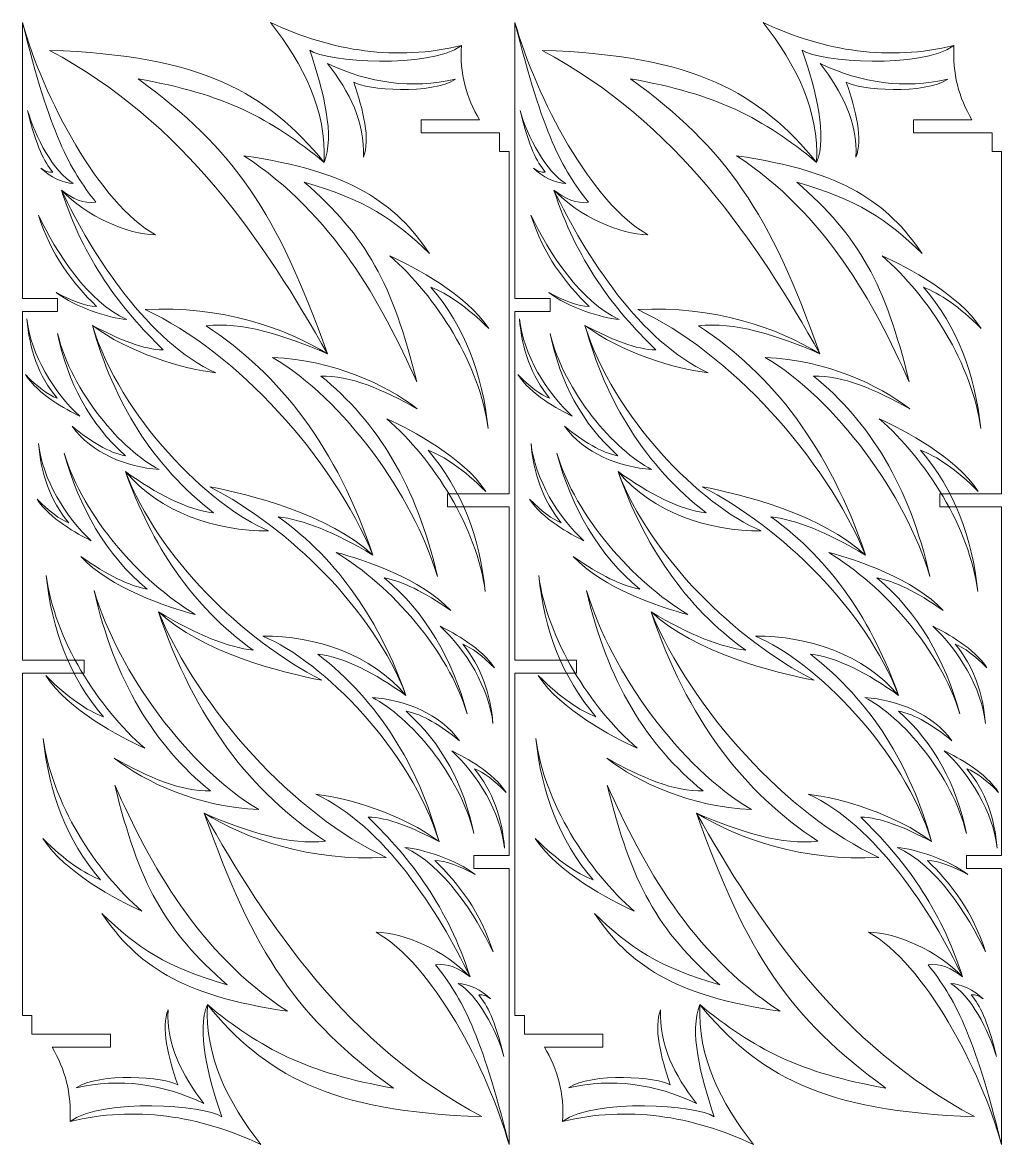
# Model space of a CAD drawing. Header units: centimetres. Extents: x -160.9 to -120.2, y 13.6 to 40.7.
# Drawn here: x -160.94 to -138.68, y 14.42 to 39.95 of the extents above; entities that cross this region are included whole.
import ezdxf

# ---------------------------------------------------------------- set-up
doc = ezdxf.new("R2010")
doc.units = ezdxf.units.CM
doc.header["$MEASUREMENT"] = 0
doc.layers.add('Layer 1', color=7, linetype='Continuous')

msp = doc.modelspace()

# ---------------------------------------------------------------- linework, layer by layer
at = {"layer": 'Layer 1', "color": 230, "lineweight": 9}
for points in [[(-160.93651, 39.94603), (-160.46529, 38.24769), (-159.18215, 35.81487), (-157.91282, 35.11817), (-157.91282, 35.11817), (-158.54536, 35.1236), (-159.48321, 35.53193), (-160.05066, 36.1328), (-160.05066, 36.1328), (-159.80263, 35.9289), (-159.54367, 35.82327), (-159.26874, 35.86128), (-159.26874, 35.86128), (-159.8617, 36.60071), (-160.30667, 37.41377), (-160.93651, 39.94603)], [(-150.95532, 39.41917), (-152.4346, 39.07073), (-153.87915, 39.27812), (-155.29492, 39.94603), (-155.29492, 39.94603), (-154.54346, 38.98541), (-154.02468, 37.95746), (-154.07814, 36.76388), (-154.07814, 36.76388), (-153.83605, 37.36441), (-154.07767, 38.3534), (-154.40609, 39.31428), (-154.40609, 39.31428), (-154.01027, 39.045), (-151.71333, 38.88069), (-150.95532, 39.41917)], [(-149.73789, 39.94603), (-149.26667, 38.24769), (-147.98353, 35.81487), (-146.7142, 35.11817), (-146.7142, 35.11817), (-147.34674, 35.1236), (-148.28459, 35.53193), (-148.85204, 36.1328), (-148.85204, 36.1328), (-148.60401, 35.9289), (-148.34505, 35.82327), (-148.07012, 35.86128), (-148.07012, 35.86128), (-148.66308, 36.60071), (-149.10805, 37.41377), (-149.73789, 39.94603)], [(-139.7567, 39.41917), (-141.23598, 39.07073), (-142.68053, 39.27812), (-144.0963, 39.94603), (-144.0963, 39.94603), (-143.34484, 38.98541), (-142.82606, 37.95746), (-142.87952, 36.76388), (-142.87952, 36.76388), (-142.63743, 37.36441), (-142.87905, 38.3534), (-143.20747, 39.31428), (-143.20747, 39.31428), (-142.81165, 39.045), (-140.51471, 38.88069), (-139.7567, 39.41917)], [(-154.07814, 36.76388), (-155.3644, 38.33486), (-156.85374, 39.20471), (-160.31913, 39.31008), (-160.31913, 39.31008), (-157.25787, 37.68893), (-155.42954, 34.93619), (-154.00307, 32.40982), (-154.00307, 32.40982), (-155.14362, 35.61593), (-156.11307, 37.06925), (-158.30867, 38.66208), (-158.30867, 38.66208), (-156.35713, 38.32239), (-155.29572, 37.77076), (-154.07814, 36.76388)], [(-142.87952, 36.76388), (-144.16578, 38.33486), (-145.65512, 39.20471), (-149.12051, 39.31008), (-149.12051, 39.31008), (-146.05925, 37.68893), (-144.23092, 34.93619), (-142.80445, 32.40982), (-142.80445, 32.40982), (-143.945, 35.61593), (-144.91445, 37.06925), (-147.11005, 38.66208), (-147.11005, 38.66208), (-145.15851, 38.32239), (-144.0971, 37.77076), (-142.87952, 36.76388)], [(-159.345, 33.05494), (-158.56348, 32.45005), (-157.24232, 32.0497), (-156.54126, 31.97898), (-156.54126, 31.97898), (-158.06612, 32.66402), (-159.34253, 34.64311), (-160.05066, 36.1328), (-160.05066, 36.1328), (-159.54764, 34.55318), (-158.70413, 33.4417), (-157.73744, 32.49954), (-157.73744, 32.49954), (-158.17384, 32.50233), (-158.7318, 32.72798), (-159.345, 33.05494)], [(-148.14638, 33.05494), (-147.36486, 32.45005), (-146.0437, 32.0497), (-145.34264, 31.97898), (-145.34264, 31.97898), (-146.8675, 32.66402), (-148.14391, 34.64311), (-148.85204, 36.1328), (-148.85204, 36.1328), (-148.34902, 34.55318), (-147.50551, 33.4417), (-146.53882, 32.49954), (-146.53882, 32.49954), (-146.97522, 32.50233), (-147.53318, 32.72798), (-148.14638, 33.05494)], [(-150.33648, 32.98563), (-150.85243, 33.76798), (-152.01024, 34.37434), (-152.58723, 34.63604), (-152.58723, 34.63604), (-151.52222, 33.71753), (-150.53556, 32.15288), (-150.34774, 30.71288), (-150.34774, 30.71288), (-150.47743, 31.93286), (-150.87042, 33.02284), (-151.64819, 33.92275), (-151.64819, 33.92275), (-151.27878, 33.7872), (-150.84592, 33.48623), (-150.33648, 32.98563)], [(-139.13786, 32.98563), (-139.65381, 33.76798), (-140.81162, 34.37434), (-141.38861, 34.63604), (-141.38861, 34.63604), (-140.3236, 33.71753), (-139.33694, 32.15288), (-139.14912, 30.71288), (-139.14912, 30.71288), (-139.27881, 31.93286), (-139.6718, 33.02284), (-140.44957, 33.92275), (-140.44957, 33.92275), (-140.08016, 33.7872), (-139.6473, 33.48623), (-139.13786, 32.98563)], [(-154.00307, 32.40982), (-154.94772, 32.99341), (-156.42365, 33.51263), (-158.1469, 33.41575), (-158.1469, 33.41575), (-156.06732, 32.45935), (-153.88088, 30.03281), (-152.96713, 27.83055), (-152.96713, 27.83055), (-153.78465, 30.25563), (-155.07653, 31.95095), (-156.76143, 33.04164), (-156.76143, 33.04164), (-155.96096, 33.14833), (-155.00393, 32.83751), (-154.00307, 32.40982)], [(-142.80445, 32.40982), (-143.7491, 32.99341), (-145.22503, 33.51263), (-146.94828, 33.41575), (-146.94828, 33.41575), (-144.8687, 32.45935), (-142.68226, 30.03281), (-141.76851, 27.83055), (-141.76851, 27.83055), (-142.58603, 30.25563), (-143.87791, 31.95095), (-145.56281, 33.04164), (-145.56281, 33.04164), (-144.76234, 33.14833), (-143.80531, 32.83751), (-142.80445, 32.40982)], [(-160.86952, 31.93707), (-160.59137, 31.49504), (-159.9534, 31.14347), (-159.63504, 30.99079), (-159.63504, 30.99079), (-160.21759, 31.51524), (-160.74874, 32.39875), (-160.8363, 33.20334), (-160.8363, 33.20334), (-160.77852, 32.52204), (-160.57249, 31.91003), (-160.14982, 31.39935), (-160.14982, 31.39935), (-160.35406, 31.47928), (-160.59165, 31.65214), (-160.86952, 31.93707)], [(-149.6709, 31.93707), (-149.39275, 31.49504), (-148.75478, 31.14347), (-148.43642, 30.99079), (-148.43642, 30.99079), (-149.01897, 31.51524), (-149.55012, 32.39875), (-149.63768, 33.20334), (-149.63768, 33.20334), (-149.5799, 32.52204), (-149.37387, 31.91003), (-148.9512, 31.39935), (-148.9512, 31.39935), (-149.15544, 31.47928), (-149.39303, 31.65214), (-149.6709, 31.93707)], [(-158.59429, 29.72933), (-157.82073, 28.80609), (-156.52314, 28.36901), (-155.33995, 28.38229), (-155.33995, 28.38229), (-156.70143, 28.94694), (-158.71611, 30.98299), (-159.345, 33.05494), (-159.345, 33.05494), (-158.86321, 31.30724), (-157.9733, 29.86562), (-156.59079, 28.79342), (-156.59079, 28.79342), (-157.20385, 28.85883), (-157.88385, 29.2256), (-158.59429, 29.72933)], [(-147.39567, 29.72933), (-146.62211, 28.80609), (-145.32452, 28.36901), (-144.14133, 28.38229), (-144.14133, 28.38229), (-145.50281, 28.94694), (-147.51749, 30.98299), (-148.14638, 33.05494), (-148.14638, 33.05494), (-147.66459, 31.30724), (-146.77468, 29.86562), (-145.39217, 28.79342), (-145.39217, 28.79342), (-146.00523, 28.85883), (-146.68523, 29.2256), (-147.39567, 29.72933)], [(-150.40288, 29.27879), (-150.91883, 30.06114), (-152.07664, 30.6675), (-152.65363, 30.9292), (-152.65363, 30.9292), (-151.58862, 30.01069), (-150.60196, 28.44604), (-150.41414, 27.00604), (-150.41414, 27.00604), (-150.54383, 28.22602), (-150.93682, 29.316), (-151.71459, 30.21591), (-151.71459, 30.21591), (-151.34518, 30.08036), (-150.91232, 29.77939), (-150.40288, 29.27879)], [(-139.20426, 29.27879), (-139.72021, 30.06114), (-140.87802, 30.6675), (-141.45501, 30.9292), (-141.45501, 30.9292), (-140.39, 30.01069), (-139.40334, 28.44604), (-139.21552, 27.00604), (-139.21552, 27.00604), (-139.34521, 28.22602), (-139.7382, 29.316), (-140.51597, 30.21591), (-140.51597, 30.21591), (-140.14656, 30.08036), (-139.7137, 29.77939), (-139.20426, 29.27879)], [(-160.60506, 29.10469), (-160.32691, 28.66266), (-159.68894, 28.31109), (-159.37058, 28.15841), (-159.37058, 28.15841), (-159.95313, 28.68286), (-160.48428, 29.56637), (-160.57184, 30.37096), (-160.57184, 30.37096), (-160.51406, 29.68966), (-160.30803, 29.07765), (-159.88536, 28.56697), (-159.88536, 28.56697), (-160.0896, 28.6469), (-160.32719, 28.81976), (-160.60506, 29.10469)], [(-149.40644, 29.10469), (-149.12829, 28.66266), (-148.49032, 28.31109), (-148.17196, 28.15841), (-148.17196, 28.15841), (-148.75451, 28.68286), (-149.28566, 29.56637), (-149.37322, 30.37096), (-149.37322, 30.37096), (-149.31544, 29.68966), (-149.10941, 29.07765), (-148.68674, 28.56697), (-148.68674, 28.56697), (-148.89098, 28.6469), (-149.12857, 28.81976), (-149.40644, 29.10469)], [(-157.8436, 26.53887), (-156.85635, 25.61584), (-155.02844, 25.1561), (-154.13124, 24.98374), (-154.13124, 24.98374), (-155.9342, 25.91253), (-157.8453, 27.7736), (-158.59429, 29.72933), (-158.59429, 29.72933), (-158.00098, 28.06255), (-157.0824, 26.6668), (-155.68841, 25.66719), (-155.68841, 25.66719), (-156.25209, 25.73269), (-156.96051, 26.00873), (-157.8436, 26.53887)], [(-146.64498, 26.53887), (-145.65773, 25.61584), (-143.82982, 25.1561), (-142.93262, 24.98374), (-142.93262, 24.98374), (-144.73558, 25.91253), (-146.64668, 27.7736), (-147.39567, 29.72933), (-147.39567, 29.72933), (-146.80236, 28.06255), (-145.88378, 26.6668), (-144.48979, 25.66719), (-144.48979, 25.66719), (-145.05347, 25.73269), (-145.76189, 26.00873), (-146.64498, 26.53887)], [(-152.96713, 27.83055), (-153.95438, 28.75358), (-155.78229, 29.21332), (-156.67949, 29.38568), (-156.67949, 29.38568), (-154.87653, 28.45689), (-152.96543, 26.59582), (-152.21644, 24.64009), (-152.21644, 24.64009), (-152.80975, 26.30687), (-153.72833, 27.70262), (-155.12232, 28.70223), (-155.12232, 28.70223), (-154.55864, 28.63673), (-153.85022, 28.36069), (-152.96713, 27.83055)], [(-141.76851, 27.83055), (-142.75576, 28.75358), (-144.58367, 29.21332), (-145.48087, 29.38568), (-145.48087, 29.38568), (-143.67791, 28.45689), (-141.76681, 26.59582), (-141.01782, 24.64009), (-141.01782, 24.64009), (-141.61113, 26.30687), (-142.52971, 27.70262), (-143.9237, 28.70223), (-143.9237, 28.70223), (-143.36002, 28.63673), (-142.6516, 28.36069), (-141.76851, 27.83055)], [(-160.40785, 25.09063), (-159.8919, 24.30828), (-158.73409, 23.70192), (-158.1571, 23.44022), (-158.1571, 23.44022), (-159.22211, 24.35873), (-160.20877, 25.92338), (-160.39659, 27.36338), (-160.39659, 27.36338), (-160.2669, 26.1434), (-159.87391, 25.05342), (-159.09614, 24.15351), (-159.09614, 24.15351), (-159.46555, 24.28906), (-159.89841, 24.59003), (-160.40785, 25.09063)], [(-149.20923, 25.09063), (-148.69328, 24.30828), (-147.53547, 23.70192), (-146.95848, 23.44022), (-146.95848, 23.44022), (-148.02349, 24.35873), (-149.01015, 25.92338), (-149.19797, 27.36338), (-149.19797, 27.36338), (-149.06828, 26.1434), (-148.67529, 25.05342), (-147.89752, 24.15351), (-147.89752, 24.15351), (-148.26693, 24.28906), (-148.69979, 24.59003), (-149.20923, 25.09063)], [(-156.80766, 21.9596), (-155.86301, 21.37601), (-154.38708, 20.85679), (-152.66383, 20.95367), (-152.66383, 20.95367), (-154.74341, 21.91007), (-156.92985, 24.33661), (-157.8436, 26.53887), (-157.8436, 26.53887), (-157.02608, 24.11379), (-155.7342, 22.41847), (-154.0493, 21.32778), (-154.0493, 21.32778), (-154.84977, 21.22109), (-155.8068, 21.53191), (-156.80766, 21.9596)], [(-145.60904, 21.9596), (-144.66439, 21.37601), (-143.18846, 20.85679), (-141.46521, 20.95367), (-141.46521, 20.95367), (-143.54479, 21.91007), (-145.73123, 24.33661), (-146.64498, 26.53887), (-146.64498, 26.53887), (-145.82746, 24.11379), (-144.53558, 22.41847), (-142.85068, 21.32778), (-142.85068, 21.32778), (-143.65115, 21.22109), (-144.60818, 21.53191), (-145.60904, 21.9596)], [(-150.20567, 25.26473), (-150.48382, 25.70676), (-151.12179, 26.05833), (-151.44015, 26.21101), (-151.44015, 26.21101), (-150.8576, 25.68656), (-150.32645, 24.80305), (-150.23889, 23.99846), (-150.23889, 23.99846), (-150.29667, 24.67976), (-150.5027, 25.29177), (-150.92537, 25.80245), (-150.92537, 25.80245), (-150.72113, 25.72252), (-150.48354, 25.54966), (-150.20567, 25.26473)], [(-139.00705, 25.26473), (-139.2852, 25.70676), (-139.92317, 26.05833), (-140.24153, 26.21101), (-140.24153, 26.21101), (-139.65898, 25.68656), (-139.12783, 24.80305), (-139.04027, 23.99846), (-139.04027, 23.99846), (-139.09805, 24.67976), (-139.30408, 25.29177), (-139.72675, 25.80245), (-139.72675, 25.80245), (-139.52251, 25.72252), (-139.28492, 25.54966), (-139.00705, 25.26473)], [(-152.21644, 24.64009), (-152.99, 25.56333), (-154.28759, 26.00041), (-155.47078, 25.98713), (-155.47078, 25.98713), (-154.1093, 25.42248), (-152.09462, 23.38643), (-151.46573, 21.31448), (-151.46573, 21.31448), (-151.94752, 23.06218), (-152.83743, 24.5038), (-154.21994, 25.576), (-154.21994, 25.576), (-153.60688, 25.51059), (-152.92688, 25.14382), (-152.21644, 24.64009)], [(-141.01782, 24.64009), (-141.79138, 25.56333), (-143.08897, 26.00041), (-144.27216, 25.98713), (-144.27216, 25.98713), (-142.91068, 25.42248), (-140.896, 23.38643), (-140.26711, 21.31448), (-140.26711, 21.31448), (-140.7489, 23.06218), (-141.63881, 24.5038), (-143.02132, 25.576), (-143.02132, 25.576), (-142.40826, 25.51059), (-141.72826, 25.14382), (-141.01782, 24.64009)], [(-160.47425, 21.38379), (-159.9583, 20.60144), (-158.80049, 19.99508), (-158.2235, 19.73338), (-158.2235, 19.73338), (-159.28851, 20.65189), (-160.27517, 22.21654), (-160.46299, 23.65654), (-160.46299, 23.65654), (-160.3333, 22.43656), (-159.94031, 21.34658), (-159.16254, 20.44667), (-159.16254, 20.44667), (-159.53195, 20.58222), (-159.96481, 20.88319), (-160.47425, 21.38379)], [(-149.27563, 21.38379), (-148.75968, 20.60144), (-147.60187, 19.99508), (-147.02488, 19.73338), (-147.02488, 19.73338), (-148.08989, 20.65189), (-149.07655, 22.21654), (-149.26437, 23.65654), (-149.26437, 23.65654), (-149.13468, 22.43656), (-148.74169, 21.34658), (-147.96392, 20.44667), (-147.96392, 20.44667), (-148.33333, 20.58222), (-148.76619, 20.88319), (-149.27563, 21.38379)], [(-149.94121, 22.43235), (-150.21936, 22.87438), (-150.85733, 23.22595), (-151.17569, 23.37863), (-151.17569, 23.37863), (-150.59314, 22.85418), (-150.06199, 21.97067), (-149.97443, 21.16608), (-149.97443, 21.16608), (-150.03221, 21.84738), (-150.23824, 22.45939), (-150.66091, 22.97007), (-150.66091, 22.97007), (-150.45667, 22.89014), (-150.21908, 22.71728), (-149.94121, 22.43235)], [(-138.74259, 22.43235), (-139.02074, 22.87438), (-139.65871, 23.22595), (-139.97707, 23.37863), (-139.97707, 23.37863), (-139.39452, 22.85418), (-138.86337, 21.97067), (-138.77581, 21.16608), (-138.77581, 21.16608), (-138.83359, 21.84738), (-139.03962, 22.45939), (-139.46229, 22.97007), (-139.46229, 22.97007), (-139.25805, 22.89014), (-139.02046, 22.71728), (-138.74259, 22.43235)], [(-151.46573, 21.31448), (-152.24725, 21.91937), (-153.56841, 22.31972), (-154.26947, 22.39044), (-154.26947, 22.39044), (-152.74461, 21.7054), (-151.4682, 19.72631), (-150.76007, 18.23662), (-150.76007, 18.23662), (-151.26309, 19.81624), (-152.1066, 20.92772), (-153.07329, 21.86988), (-153.07329, 21.86988), (-152.63689, 21.86709), (-152.07893, 21.64144), (-151.46573, 21.31448)], [(-140.26711, 21.31448), (-141.04863, 21.91937), (-142.36979, 22.31972), (-143.07085, 22.39044), (-143.07085, 22.39044), (-141.54599, 21.7054), (-140.26958, 19.72631), (-139.56145, 18.23662), (-139.56145, 18.23662), (-140.06447, 19.81624), (-140.90798, 20.92772), (-141.87467, 21.86988), (-141.87467, 21.86988), (-141.43827, 21.86709), (-140.88031, 21.64144), (-140.26711, 21.31448)], [(-156.73259, 17.60554), (-155.44633, 16.03456), (-153.95699, 15.16471), (-150.4916, 15.05934), (-150.4916, 15.05934), (-153.55286, 16.68049), (-155.38119, 19.43323), (-156.80766, 21.9596), (-156.80766, 21.9596), (-155.66711, 18.75349), (-154.69766, 17.30017), (-152.50206, 15.70734), (-152.50206, 15.70734), (-154.4536, 16.04703), (-155.51501, 16.59866), (-156.73259, 17.60554)], [(-145.53397, 17.60554), (-144.24771, 16.03456), (-142.75837, 15.16471), (-139.29298, 15.05934), (-139.29298, 15.05934), (-142.35424, 16.68049), (-144.18257, 19.43323), (-145.60904, 21.9596), (-145.60904, 21.9596), (-144.46849, 18.75349), (-143.49904, 17.30017), (-141.30344, 15.70734), (-141.30344, 15.70734), (-143.25498, 16.04703), (-144.31639, 16.59866), (-145.53397, 17.60554)], [(-149.87422, 14.42339), (-150.34544, 16.12173), (-151.62858, 18.55455), (-152.89791, 19.25125), (-152.89791, 19.25125), (-152.26537, 19.24582), (-151.32752, 18.83749), (-150.76007, 18.23662), (-150.76007, 18.23662), (-151.0081, 18.44052), (-151.26706, 18.54615), (-151.54199, 18.50814), (-151.54199, 18.50814), (-150.94903, 17.76871), (-150.50406, 16.95565), (-149.87422, 14.42339)], [(-138.6756, 14.42339), (-139.14682, 16.12173), (-140.42996, 18.55455), (-141.69929, 19.25125), (-141.69929, 19.25125), (-141.06675, 19.24582), (-140.1289, 18.83749), (-139.56145, 18.23662), (-139.56145, 18.23662), (-139.80948, 18.44052), (-140.06844, 18.54615), (-140.34337, 18.50814), (-140.34337, 18.50814), (-139.75041, 17.76871), (-139.30544, 16.95565), (-138.6756, 14.42339)], [(-159.85541, 14.95025), (-158.37613, 15.29869), (-156.93158, 15.0913), (-155.51581, 14.42339), (-155.51581, 14.42339), (-156.26727, 15.38401), (-156.78605, 16.41196), (-156.73259, 17.60554), (-156.73259, 17.60554), (-156.97468, 17.00501), (-156.73306, 16.01602), (-156.40464, 15.05514), (-156.40464, 15.05514), (-156.80046, 15.32442), (-159.0974, 15.48873), (-159.85541, 14.95025)], [(-148.65679, 14.95025), (-147.17751, 15.29869), (-145.73296, 15.0913), (-144.31719, 14.42339), (-144.31719, 14.42339), (-145.06865, 15.38401), (-145.58743, 16.41196), (-145.53397, 17.60554), (-145.53397, 17.60554), (-145.77606, 17.00501), (-145.53444, 16.01602), (-145.20602, 15.05514), (-145.20602, 15.05514), (-145.60184, 15.32442), (-147.89878, 15.48873), (-148.65679, 14.95025)]]:
    msp.add_open_spline(points, degree=3, knots=[0, 0, 0, 0, 0.2, 0.2, 0.2, 0.2, 0.4, 0.4, 0.4, 0.4, 0.6, 0.6, 0.6, 0.6, 1, 1, 1, 1], dxfattribs=at)
at = {"layer": 'Layer 1', "color": 250, "lineweight": 9}
for points, knots in [([(-160.93651, 39.94603), (-160.46529, 38.24769), (-159.18215, 35.81487), (-157.91282, 35.11817), (-157.91282, 35.11817), (-158.54536, 35.1236), (-159.48321, 35.53193), (-160.05066, 36.1328), (-160.05066, 36.1328), (-159.34253, 34.64311), (-158.06612, 32.66402), (-156.54126, 31.97898), (-156.54126, 31.97898), (-157.24232, 32.0497), (-158.56348, 32.45005), (-159.345, 33.05494), (-159.345, 33.05494), (-158.71611, 30.98299), (-156.70143, 28.94694), (-155.33995, 28.38229), (-155.33995, 28.38229), (-156.52314, 28.36901), (-157.82073, 28.80609), (-158.59429, 29.72933), (-158.59429, 29.72933), (-157.8453, 27.7736), (-155.9342, 25.91253), (-154.13124, 24.98374), (-154.13124, 24.98374), (-155.02844, 25.1561), (-156.85635, 25.61584), (-157.8436, 26.53887), (-157.8436, 26.53887), (-156.92985, 24.33661), (-154.74341, 21.91007), (-152.66383, 20.95367), (-152.66383, 20.95367), (-154.38708, 20.85679), (-155.86301, 21.37601), (-156.80766, 21.9596), (-156.80766, 21.9596), (-155.38119, 19.43323), (-153.55286, 16.68049), (-150.4916, 15.05934), (-150.4916, 15.05934), (-153.95699, 15.16471), (-155.44633, 16.03456), (-156.73259, 17.60554), (-156.73259, 17.60554), (-156.78605, 16.41196), (-156.26727, 15.38401), (-155.51581, 14.42339), (-155.51581, 14.42339), (-156.93158, 15.0913), (-158.37613, 15.29869), (-159.85541, 14.95025), (-159.85541, 14.95025), (-159.81122, 15.58008), (-159.96817, 16.13449), (-160.26273, 16.63726), (-160.26273, 16.63726), (-159.82066, 16.63726), (-159.37859, 16.63726), (-158.93651, 16.63726), (-158.93651, 16.63726), (-158.93651, 16.73726), (-158.93651, 16.83726), (-158.93651, 16.93726), (-158.93651, 16.93726), (-159.53102, 16.93726), (-160.12552, 16.93726), (-160.72002, 16.93726), (-160.72002, 16.93726), (-160.71998, 17.07657), (-160.71994, 17.21588), (-160.7199, 17.35518), (-160.7199, 17.35518), (-160.79211, 17.35518), (-160.86431, 17.35518), (-160.93651, 17.35518), (-160.93651, 17.35518), (-160.93651, 19.95061), (-160.93651, 22.54604), (-160.93651, 25.14147), (-160.93651, 25.14147), (-160.46985, 25.14147), (-160.00319, 25.14147), (-159.53652, 25.14147), (-159.53652, 25.14147), (-159.53652, 25.24147), (-159.53652, 25.34147), (-159.53652, 25.44147), (-159.53652, 25.44147), (-160.00319, 25.44147), (-160.46985, 25.44147), (-160.93651, 25.44147), (-160.93651, 25.44147), (-160.93651, 28.0844), (-160.93651, 30.72732), (-160.93651, 33.37024), (-160.93651, 33.37024), (-160.66985, 33.37024), (-160.40318, 33.37024), (-160.13651, 33.37024), (-160.13651, 33.37024), (-160.13651, 33.47024), (-160.13651, 33.57024), (-160.13651, 33.67024), (-160.13651, 33.67024), (-160.40318, 33.67024), (-160.66985, 33.67024), (-160.93651, 33.67024), (-160.93651, 33.67024), (-160.93651, 35.76217), (-160.93651, 37.8541), (-160.93651, 39.94603)], [0, 0, 0, 0, 0.03333333, 0.03333333, 0.03333333, 0.03333333, 0.06666667, 0.06666667, 0.06666667, 0.06666667, 0.1, 0.1, 0.1, 0.1, 0.13333333, 0.13333333, 0.13333333, 0.13333333, 0.16666667, 0.16666667, 0.16666667, 0.16666667, 0.2, 0.2, 0.2, 0.2, 0.23333333, 0.23333333, 0.23333333, 0.23333333, 0.26666667, 0.26666667, 0.26666667, 0.26666667, 0.3, 0.3, 0.3, 0.3, 0.33333333, 0.33333333, 0.33333333, 0.33333333, 0.36666667, 0.36666667, 0.36666667, 0.36666667, 0.4, 0.4, 0.4, 0.4, 0.43333333, 0.43333333, 0.43333333, 0.43333333, 0.46666667, 0.46666667, 0.46666667, 0.46666667, 0.5, 0.5, 0.5, 0.5, 0.53333333, 0.53333333, 0.53333333, 0.53333333, 0.56666667, 0.56666667, 0.56666667, 0.56666667, 0.6, 0.6, 0.6, 0.6, 0.63333333, 0.63333333, 0.63333333, 0.63333333, 0.66666667, 0.66666667, 0.66666667, 0.66666667, 0.7, 0.7, 0.7, 0.7, 0.73333333, 0.73333333, 0.73333333, 0.73333333, 0.76666667, 0.76666667, 0.76666667, 0.76666667, 0.8, 0.8, 0.8, 0.8, 0.83333333, 0.83333333, 0.83333333, 0.83333333, 0.86666667, 0.86666667, 0.86666667, 0.86666667, 0.9, 0.9, 0.9, 0.9, 0.93333333, 0.93333333, 0.93333333, 0.93333333, 1, 1, 1, 1]), ([(-149.87422, 14.42339), (-150.34544, 16.12173), (-151.62858, 18.55455), (-152.89791, 19.25125), (-152.89791, 19.25125), (-152.26537, 19.24582), (-151.32752, 18.83749), (-150.76007, 18.23662), (-150.76007, 18.23662), (-151.4682, 19.72631), (-152.74461, 21.7054), (-154.26947, 22.39044), (-154.26947, 22.39044), (-153.56841, 22.31972), (-152.24725, 21.91937), (-151.46573, 21.31448), (-151.46573, 21.31448), (-152.09462, 23.38643), (-154.1093, 25.42248), (-155.47078, 25.98713), (-155.47078, 25.98713), (-154.28759, 26.00041), (-152.99, 25.56333), (-152.21644, 24.64009), (-152.21644, 24.64009), (-152.96543, 26.59582), (-154.87653, 28.45689), (-156.67949, 29.38568), (-156.67949, 29.38568), (-155.78229, 29.21332), (-153.95438, 28.75358), (-152.96713, 27.83055), (-152.96713, 27.83055), (-153.88088, 30.03281), (-156.06732, 32.45935), (-158.1469, 33.41575), (-158.1469, 33.41575), (-156.42365, 33.51263), (-154.94772, 32.99341), (-154.00307, 32.40982), (-154.00307, 32.40982), (-155.42954, 34.93619), (-157.25787, 37.68893), (-160.31913, 39.31008), (-160.31913, 39.31008), (-156.85374, 39.20471), (-155.3644, 38.33486), (-154.07814, 36.76388), (-154.07814, 36.76388), (-154.02468, 37.95746), (-154.54346, 38.98541), (-155.29492, 39.94603), (-155.29492, 39.94603), (-153.87915, 39.27812), (-152.4346, 39.07073), (-150.95532, 39.41917), (-150.95532, 39.41917), (-150.99951, 38.78934), (-150.84256, 38.23493), (-150.548, 37.73216), (-150.548, 37.73216), (-150.99007, 37.73216), (-151.43214, 37.73216), (-151.87422, 37.73216), (-151.87422, 37.73216), (-151.87422, 37.63216), (-151.87422, 37.53216), (-151.87422, 37.43216), (-151.87422, 37.43216), (-151.27971, 37.43216), (-150.68521, 37.43216), (-150.09071, 37.43216), (-150.09071, 37.43216), (-150.09075, 37.29285), (-150.09079, 37.15354), (-150.09083, 37.01424), (-150.09083, 37.01424), (-150.01862, 37.01424), (-149.94642, 37.01424), (-149.87422, 37.01424), (-149.87422, 37.01424), (-149.87422, 34.41881), (-149.87422, 31.82338), (-149.87422, 29.22795), (-149.87422, 29.22795), (-150.34088, 29.22795), (-150.80754, 29.22795), (-151.27421, 29.22795), (-151.27421, 29.22795), (-151.27421, 29.12795), (-151.27421, 29.02795), (-151.27421, 28.92795), (-151.27421, 28.92795), (-150.80754, 28.92795), (-150.34088, 28.92795), (-149.87422, 28.92795), (-149.87422, 28.92795), (-149.87422, 26.28502), (-149.87422, 23.6421), (-149.87422, 20.99918), (-149.87422, 20.99918), (-150.14088, 20.99918), (-150.40755, 20.99918), (-150.67422, 20.99918), (-150.67422, 20.99918), (-150.67422, 20.89918), (-150.67422, 20.79918), (-150.67422, 20.69918), (-150.67422, 20.69918), (-150.40755, 20.69918), (-150.14088, 20.69918), (-149.87422, 20.69918), (-149.87422, 20.69918), (-149.87422, 18.60725), (-149.87422, 16.51532), (-149.87422, 14.42339)], [0, 0, 0, 0, 0.03333333, 0.03333333, 0.03333333, 0.03333333, 0.06666667, 0.06666667, 0.06666667, 0.06666667, 0.1, 0.1, 0.1, 0.1, 0.13333333, 0.13333333, 0.13333333, 0.13333333, 0.16666667, 0.16666667, 0.16666667, 0.16666667, 0.2, 0.2, 0.2, 0.2, 0.23333333, 0.23333333, 0.23333333, 0.23333333, 0.26666667, 0.26666667, 0.26666667, 0.26666667, 0.3, 0.3, 0.3, 0.3, 0.33333333, 0.33333333, 0.33333333, 0.33333333, 0.36666667, 0.36666667, 0.36666667, 0.36666667, 0.4, 0.4, 0.4, 0.4, 0.43333333, 0.43333333, 0.43333333, 0.43333333, 0.46666667, 0.46666667, 0.46666667, 0.46666667, 0.5, 0.5, 0.5, 0.5, 0.53333333, 0.53333333, 0.53333333, 0.53333333, 0.56666667, 0.56666667, 0.56666667, 0.56666667, 0.6, 0.6, 0.6, 0.6, 0.63333333, 0.63333333, 0.63333333, 0.63333333, 0.66666667, 0.66666667, 0.66666667, 0.66666667, 0.7, 0.7, 0.7, 0.7, 0.73333333, 0.73333333, 0.73333333, 0.73333333, 0.76666667, 0.76666667, 0.76666667, 0.76666667, 0.8, 0.8, 0.8, 0.8, 0.83333333, 0.83333333, 0.83333333, 0.83333333, 0.86666667, 0.86666667, 0.86666667, 0.86666667, 0.9, 0.9, 0.9, 0.9, 0.93333333, 0.93333333, 0.93333333, 0.93333333, 1, 1, 1, 1]), ([(-149.73789, 39.94603), (-149.26667, 38.24769), (-147.98353, 35.81487), (-146.7142, 35.11817), (-146.7142, 35.11817), (-147.34674, 35.1236), (-148.28459, 35.53193), (-148.85204, 36.1328), (-148.85204, 36.1328), (-148.14391, 34.64311), (-146.8675, 32.66402), (-145.34264, 31.97898), (-145.34264, 31.97898), (-146.0437, 32.0497), (-147.36486, 32.45005), (-148.14638, 33.05494), (-148.14638, 33.05494), (-147.51749, 30.98299), (-145.50281, 28.94694), (-144.14133, 28.38229), (-144.14133, 28.38229), (-145.32452, 28.36901), (-146.62211, 28.80609), (-147.39567, 29.72933), (-147.39567, 29.72933), (-146.64668, 27.7736), (-144.73558, 25.91253), (-142.93262, 24.98374), (-142.93262, 24.98374), (-143.82982, 25.1561), (-145.65773, 25.61584), (-146.64498, 26.53887), (-146.64498, 26.53887), (-145.73123, 24.33661), (-143.54479, 21.91007), (-141.46521, 20.95367), (-141.46521, 20.95367), (-143.18846, 20.85679), (-144.66439, 21.37601), (-145.60904, 21.9596), (-145.60904, 21.9596), (-144.18257, 19.43323), (-142.35424, 16.68049), (-139.29298, 15.05934), (-139.29298, 15.05934), (-142.75837, 15.16471), (-144.24771, 16.03456), (-145.53397, 17.60554), (-145.53397, 17.60554), (-145.58743, 16.41196), (-145.06865, 15.38401), (-144.31719, 14.42339), (-144.31719, 14.42339), (-145.73296, 15.0913), (-147.17751, 15.29869), (-148.65679, 14.95025), (-148.65679, 14.95025), (-148.6126, 15.58008), (-148.76955, 16.13449), (-149.06411, 16.63726), (-149.06411, 16.63726), (-148.62204, 16.63726), (-148.17997, 16.63726), (-147.73789, 16.63726), (-147.73789, 16.63726), (-147.73789, 16.73726), (-147.73789, 16.83726), (-147.73789, 16.93726), (-147.73789, 16.93726), (-148.3324, 16.93726), (-148.9269, 16.93726), (-149.5214, 16.93726), (-149.5214, 16.93726), (-149.52136, 17.07657), (-149.52132, 17.21588), (-149.52128, 17.35518), (-149.52128, 17.35518), (-149.59349, 17.35518), (-149.66569, 17.35518), (-149.73789, 17.35518), (-149.73789, 17.35518), (-149.73789, 19.95061), (-149.73789, 22.54604), (-149.73789, 25.14147), (-149.73789, 25.14147), (-149.27123, 25.14147), (-148.80457, 25.14147), (-148.3379, 25.14147), (-148.3379, 25.14147), (-148.3379, 25.24147), (-148.3379, 25.34147), (-148.3379, 25.44147), (-148.3379, 25.44147), (-148.80457, 25.44147), (-149.27123, 25.44147), (-149.73789, 25.44147), (-149.73789, 25.44147), (-149.73789, 28.0844), (-149.73789, 30.72732), (-149.73789, 33.37024), (-149.73789, 33.37024), (-149.47123, 33.37024), (-149.20456, 33.37024), (-148.93789, 33.37024), (-148.93789, 33.37024), (-148.93789, 33.47024), (-148.93789, 33.57024), (-148.93789, 33.67024), (-148.93789, 33.67024), (-149.20456, 33.67024), (-149.47123, 33.67024), (-149.73789, 33.67024), (-149.73789, 33.67024), (-149.73789, 35.76217), (-149.73789, 37.8541), (-149.73789, 39.94603)], [0, 0, 0, 0, 0.03333333, 0.03333333, 0.03333333, 0.03333333, 0.06666667, 0.06666667, 0.06666667, 0.06666667, 0.1, 0.1, 0.1, 0.1, 0.13333333, 0.13333333, 0.13333333, 0.13333333, 0.16666667, 0.16666667, 0.16666667, 0.16666667, 0.2, 0.2, 0.2, 0.2, 0.23333333, 0.23333333, 0.23333333, 0.23333333, 0.26666667, 0.26666667, 0.26666667, 0.26666667, 0.3, 0.3, 0.3, 0.3, 0.33333333, 0.33333333, 0.33333333, 0.33333333, 0.36666667, 0.36666667, 0.36666667, 0.36666667, 0.4, 0.4, 0.4, 0.4, 0.43333333, 0.43333333, 0.43333333, 0.43333333, 0.46666667, 0.46666667, 0.46666667, 0.46666667, 0.5, 0.5, 0.5, 0.5, 0.53333333, 0.53333333, 0.53333333, 0.53333333, 0.56666667, 0.56666667, 0.56666667, 0.56666667, 0.6, 0.6, 0.6, 0.6, 0.63333333, 0.63333333, 0.63333333, 0.63333333, 0.66666667, 0.66666667, 0.66666667, 0.66666667, 0.7, 0.7, 0.7, 0.7, 0.73333333, 0.73333333, 0.73333333, 0.73333333, 0.76666667, 0.76666667, 0.76666667, 0.76666667, 0.8, 0.8, 0.8, 0.8, 0.83333333, 0.83333333, 0.83333333, 0.83333333, 0.86666667, 0.86666667, 0.86666667, 0.86666667, 0.9, 0.9, 0.9, 0.9, 0.93333333, 0.93333333, 0.93333333, 0.93333333, 1, 1, 1, 1]), ([(-138.6756, 14.42339), (-139.14682, 16.12173), (-140.42996, 18.55455), (-141.69929, 19.25125), (-141.69929, 19.25125), (-141.06675, 19.24582), (-140.1289, 18.83749), (-139.56145, 18.23662), (-139.56145, 18.23662), (-140.26958, 19.72631), (-141.54599, 21.7054), (-143.07085, 22.39044), (-143.07085, 22.39044), (-142.36979, 22.31972), (-141.04863, 21.91937), (-140.26711, 21.31448), (-140.26711, 21.31448), (-140.896, 23.38643), (-142.91068, 25.42248), (-144.27216, 25.98713), (-144.27216, 25.98713), (-143.08897, 26.00041), (-141.79138, 25.56333), (-141.01782, 24.64009), (-141.01782, 24.64009), (-141.76681, 26.59582), (-143.67791, 28.45689), (-145.48087, 29.38568), (-145.48087, 29.38568), (-144.58367, 29.21332), (-142.75576, 28.75358), (-141.76851, 27.83055), (-141.76851, 27.83055), (-142.68226, 30.03281), (-144.8687, 32.45935), (-146.94828, 33.41575), (-146.94828, 33.41575), (-145.22503, 33.51263), (-143.7491, 32.99341), (-142.80445, 32.40982), (-142.80445, 32.40982), (-144.23092, 34.93619), (-146.05925, 37.68893), (-149.12051, 39.31008), (-149.12051, 39.31008), (-145.65512, 39.20471), (-144.16578, 38.33486), (-142.87952, 36.76388), (-142.87952, 36.76388), (-142.82606, 37.95746), (-143.34484, 38.98541), (-144.0963, 39.94603), (-144.0963, 39.94603), (-142.68053, 39.27812), (-141.23598, 39.07073), (-139.7567, 39.41917), (-139.7567, 39.41917), (-139.80089, 38.78934), (-139.64394, 38.23493), (-139.34938, 37.73216), (-139.34938, 37.73216), (-139.79145, 37.73216), (-140.23352, 37.73216), (-140.6756, 37.73216), (-140.6756, 37.73216), (-140.6756, 37.63216), (-140.6756, 37.53216), (-140.6756, 37.43216), (-140.6756, 37.43216), (-140.08109, 37.43216), (-139.48659, 37.43216), (-138.89209, 37.43216), (-138.89209, 37.43216), (-138.89213, 37.29285), (-138.89217, 37.15354), (-138.89221, 37.01424), (-138.89221, 37.01424), (-138.82, 37.01424), (-138.7478, 37.01424), (-138.6756, 37.01424), (-138.6756, 37.01424), (-138.6756, 34.41881), (-138.6756, 31.82338), (-138.6756, 29.22795), (-138.6756, 29.22795), (-139.14226, 29.22795), (-139.60892, 29.22795), (-140.07559, 29.22795), (-140.07559, 29.22795), (-140.07559, 29.12795), (-140.07559, 29.02795), (-140.07559, 28.92795), (-140.07559, 28.92795), (-139.60892, 28.92795), (-139.14226, 28.92795), (-138.6756, 28.92795), (-138.6756, 28.92795), (-138.6756, 26.28502), (-138.6756, 23.6421), (-138.6756, 20.99918), (-138.6756, 20.99918), (-138.94226, 20.99918), (-139.20893, 20.99918), (-139.4756, 20.99918), (-139.4756, 20.99918), (-139.4756, 20.89918), (-139.4756, 20.79918), (-139.4756, 20.69918), (-139.4756, 20.69918), (-139.20893, 20.69918), (-138.94226, 20.69918), (-138.6756, 20.69918), (-138.6756, 20.69918), (-138.6756, 18.60725), (-138.6756, 16.51532), (-138.6756, 14.42339)], [0, 0, 0, 0, 0.03333333, 0.03333333, 0.03333333, 0.03333333, 0.06666667, 0.06666667, 0.06666667, 0.06666667, 0.1, 0.1, 0.1, 0.1, 0.13333333, 0.13333333, 0.13333333, 0.13333333, 0.16666667, 0.16666667, 0.16666667, 0.16666667, 0.2, 0.2, 0.2, 0.2, 0.23333333, 0.23333333, 0.23333333, 0.23333333, 0.26666667, 0.26666667, 0.26666667, 0.26666667, 0.3, 0.3, 0.3, 0.3, 0.33333333, 0.33333333, 0.33333333, 0.33333333, 0.36666667, 0.36666667, 0.36666667, 0.36666667, 0.4, 0.4, 0.4, 0.4, 0.43333333, 0.43333333, 0.43333333, 0.43333333, 0.46666667, 0.46666667, 0.46666667, 0.46666667, 0.5, 0.5, 0.5, 0.5, 0.53333333, 0.53333333, 0.53333333, 0.53333333, 0.56666667, 0.56666667, 0.56666667, 0.56666667, 0.6, 0.6, 0.6, 0.6, 0.63333333, 0.63333333, 0.63333333, 0.63333333, 0.66666667, 0.66666667, 0.66666667, 0.66666667, 0.7, 0.7, 0.7, 0.7, 0.73333333, 0.73333333, 0.73333333, 0.73333333, 0.76666667, 0.76666667, 0.76666667, 0.76666667, 0.8, 0.8, 0.8, 0.8, 0.83333333, 0.83333333, 0.83333333, 0.83333333, 0.86666667, 0.86666667, 0.86666667, 0.86666667, 0.9, 0.9, 0.9, 0.9, 0.93333333, 0.93333333, 0.93333333, 0.93333333, 1, 1, 1, 1]), ([(-151.09359, 38.65861), (-152.08434, 38.42522), (-153.05179, 38.56411), (-154.00002, 39.01145), (-154.00002, 39.01145), (-153.49674, 38.36809), (-153.14928, 37.67962), (-153.18508, 36.88017), (-153.18508, 36.88017), (-153.02293, 37.28242), (-153.18478, 37.94477), (-153.40474, 38.58834), (-153.40474, 38.58834), (-153.13958, 38.408), (-151.60126, 38.29794), (-151.09359, 38.65861)], [0, 0, 0, 0, 0.2, 0.2, 0.2, 0.2, 0.4, 0.4, 0.4, 0.4, 0.6, 0.6, 0.6, 0.6, 1, 1, 1, 1]), ([(-139.89497, 38.65861), (-140.88572, 38.42522), (-141.85317, 38.56411), (-142.8014, 39.01145), (-142.8014, 39.01145), (-142.29812, 38.36809), (-141.95066, 37.67962), (-141.98646, 36.88017), (-141.98646, 36.88017), (-141.82431, 37.28242), (-141.98616, 37.94477), (-142.20612, 38.58834), (-142.20612, 38.58834), (-141.94096, 38.408), (-140.40264, 38.29794), (-139.89497, 38.65861)], [0, 0, 0, 0, 0.2, 0.2, 0.2, 0.2, 0.4, 0.4, 0.4, 0.4, 0.6, 0.6, 0.6, 0.6, 1, 1, 1, 1]), ([(-160.8207, 37.94591), (-160.65858, 37.36167), (-160.21719, 36.52478), (-159.78051, 36.28508), (-159.78051, 36.28508), (-159.99812, 36.2869), (-160.32074, 36.42743), (-160.51596, 36.63412), (-160.51596, 36.63412), (-160.43062, 36.56397), (-160.34154, 36.52768), (-160.24697, 36.54074), (-160.24697, 36.54074), (-160.45097, 36.7951), (-160.60404, 37.0748), (-160.8207, 37.94591)], [0, 0, 0, 0, 0.2, 0.2, 0.2, 0.2, 0.4, 0.4, 0.4, 0.4, 0.6, 0.6, 0.6, 0.6, 1, 1, 1, 1]), ([(-149.62208, 37.94591), (-149.45996, 37.36167), (-149.01857, 36.52478), (-148.58189, 36.28508), (-148.58189, 36.28508), (-148.7995, 36.2869), (-149.12212, 36.42743), (-149.31734, 36.63412), (-149.31734, 36.63412), (-149.232, 36.56397), (-149.14292, 36.52768), (-149.04835, 36.54074), (-149.04835, 36.54074), (-149.25235, 36.7951), (-149.40542, 37.0748), (-149.62208, 37.94591)], [0, 0, 0, 0, 0.2, 0.2, 0.2, 0.2, 0.4, 0.4, 0.4, 0.4, 0.6, 0.6, 0.6, 0.6, 1, 1, 1, 1]), ([(-151.68037, 34.68863), (-152.46739, 35.84756), (-153.45383, 36.55447), (-155.90101, 36.91564), (-155.90101, 36.91564), (-153.86019, 35.57424), (-152.7827, 33.57917), (-151.97204, 31.76931), (-151.97204, 31.76931), (-152.52625, 34.00997), (-153.09809, 35.06363), (-154.52772, 36.31347), (-154.52772, 36.31347), (-153.17181, 35.92248), (-152.4634, 35.46437), (-151.68037, 34.68863)], [0, 0, 0, 0, 0.2, 0.2, 0.2, 0.2, 0.4, 0.4, 0.4, 0.4, 0.6, 0.6, 0.6, 0.6, 1, 1, 1, 1]), ([(-140.48175, 34.68863), (-141.26877, 35.84756), (-142.25521, 36.55447), (-144.70239, 36.91564), (-144.70239, 36.91564), (-142.66157, 35.57424), (-141.58408, 33.57917), (-140.77342, 31.76931), (-140.77342, 31.76931), (-141.32763, 34.00997), (-141.89947, 35.06363), (-143.3291, 36.31347), (-143.3291, 36.31347), (-141.97319, 35.92248), (-141.26478, 35.46437), (-140.48175, 34.68863)], [0, 0, 0, 0, 0.2, 0.2, 0.2, 0.2, 0.4, 0.4, 0.4, 0.4, 0.6, 0.6, 0.6, 0.6, 1, 1, 1, 1]), ([(-160.17095, 33.80379), (-159.72372, 33.45763), (-158.9677, 33.22847), (-158.56652, 33.18806), (-158.56652, 33.18806), (-159.43911, 33.58007), (-160.16955, 34.71264), (-160.57476, 35.56508), (-160.57476, 35.56508), (-160.28687, 34.66114), (-159.80428, 34.0251), (-159.25103, 33.48591), (-159.25103, 33.48591), (-159.50075, 33.48753), (-159.82005, 33.61666), (-160.17095, 33.80379)], [0, 0, 0, 0, 0.2, 0.2, 0.2, 0.2, 0.4, 0.4, 0.4, 0.4, 0.6, 0.6, 0.6, 0.6, 1, 1, 1, 1]), ([(-148.97233, 33.80379), (-148.5251, 33.45763), (-147.76908, 33.22847), (-147.3679, 33.18806), (-147.3679, 33.18806), (-148.24049, 33.58007), (-148.97093, 34.71264), (-149.37614, 35.56508), (-149.37614, 35.56508), (-149.08825, 34.66114), (-148.60566, 34.0251), (-148.05241, 33.48591), (-148.05241, 33.48591), (-148.30213, 33.48753), (-148.62143, 33.61666), (-148.97233, 33.80379)], [0, 0, 0, 0, 0.2, 0.2, 0.2, 0.2, 0.4, 0.4, 0.4, 0.4, 0.6, 0.6, 0.6, 0.6, 1, 1, 1, 1]), ([(-159.80788, 30.76119), (-159.36334, 30.15126), (-158.57057, 29.82309), (-157.83028, 29.78134), (-157.83028, 29.78134), (-158.65763, 30.19195), (-159.83096, 31.55016), (-160.13651, 32.87209), (-160.13651, 32.87209), (-159.90923, 31.759), (-159.41387, 30.82008), (-158.59492, 30.09128), (-158.59492, 30.09128), (-158.97538, 30.15817), (-159.38499, 30.41617), (-159.80788, 30.76119)], [0, 0, 0, 0, 0.2, 0.2, 0.2, 0.2, 0.4, 0.4, 0.4, 0.4, 0.6, 0.6, 0.6, 0.6, 1, 1, 1, 1]), ([(-148.60926, 30.76119), (-148.16472, 30.15126), (-147.37195, 29.82309), (-146.63166, 29.78134), (-146.63166, 29.78134), (-147.45901, 30.19195), (-148.63234, 31.55016), (-148.93789, 32.87209), (-148.93789, 32.87209), (-148.71061, 31.759), (-148.21525, 30.82008), (-147.3963, 30.09128), (-147.3963, 30.09128), (-147.77676, 30.15817), (-148.18637, 30.41617), (-148.60926, 30.76119)], [0, 0, 0, 0, 0.2, 0.2, 0.2, 0.2, 0.4, 0.4, 0.4, 0.4, 0.6, 0.6, 0.6, 0.6, 1, 1, 1, 1]), ([(-151.9622, 31.15917), (-152.6819, 31.71298), (-153.83919, 32.25894), (-155.2492, 32.3243), (-155.2492, 32.3243), (-153.63743, 31.37219), (-152.06167, 29.21514), (-151.50258, 27.34708), (-151.50258, 27.34708), (-151.96477, 29.38839), (-152.8739, 30.87572), (-154.15337, 31.904), (-154.15337, 31.904), (-153.49323, 31.92385), (-152.74066, 31.59086), (-151.9622, 31.15917)], [0, 0, 0, 0, 0.2, 0.2, 0.2, 0.2, 0.4, 0.4, 0.4, 0.4, 0.6, 0.6, 0.6, 0.6, 1, 1, 1, 1]), ([(-140.76358, 31.15917), (-141.48328, 31.71298), (-142.64057, 32.25894), (-144.05058, 32.3243), (-144.05058, 32.3243), (-142.43881, 31.37219), (-140.86305, 29.21514), (-140.30396, 27.34708), (-140.30396, 27.34708), (-140.76615, 29.38839), (-141.67528, 30.87572), (-142.95475, 31.904), (-142.95475, 31.904), (-142.29461, 31.92385), (-141.54204, 31.59086), (-140.76358, 31.15917)], [0, 0, 0, 0, 0.2, 0.2, 0.2, 0.2, 0.4, 0.4, 0.4, 0.4, 0.6, 0.6, 0.6, 0.6, 1, 1, 1, 1]), ([(-159.61102, 27.7981), (-158.94523, 27.07854), (-157.64696, 26.64999), (-157.00691, 26.47816), (-157.00691, 26.47816), (-158.26255, 27.2447), (-159.54742, 28.69148), (-159.98658, 30.14572), (-159.98658, 30.14572), (-159.64488, 28.90869), (-159.05362, 27.8507), (-158.09758, 27.05435), (-158.09758, 27.05435), (-158.50194, 27.13133), (-158.99997, 27.36822), (-159.61102, 27.7981)], [0, 0, 0, 0, 0.2, 0.2, 0.2, 0.2, 0.4, 0.4, 0.4, 0.4, 0.6, 0.6, 0.6, 0.6, 1, 1, 1, 1]), ([(-148.4124, 27.7981), (-147.74661, 27.07854), (-146.44834, 26.64999), (-145.80829, 26.47816), (-145.80829, 26.47816), (-147.06393, 27.2447), (-148.3488, 28.69148), (-148.78796, 30.14572), (-148.78796, 30.14572), (-148.44626, 28.90869), (-147.855, 27.8507), (-146.89896, 27.05435), (-146.89896, 27.05435), (-147.30332, 27.13133), (-147.80135, 27.36822), (-148.4124, 27.7981)], [0, 0, 0, 0, 0.2, 0.2, 0.2, 0.2, 0.4, 0.4, 0.4, 0.4, 0.6, 0.6, 0.6, 0.6, 1, 1, 1, 1]), ([(-151.19971, 26.57132), (-151.8655, 27.29088), (-153.16377, 27.71943), (-153.80382, 27.89126), (-153.80382, 27.89126), (-152.54818, 27.12472), (-151.26331, 25.67794), (-150.82415, 24.2237), (-150.82415, 24.2237), (-151.16585, 25.46073), (-151.75711, 26.51872), (-152.71315, 27.31507), (-152.71315, 27.31507), (-152.30879, 27.23809), (-151.81076, 27.0012), (-151.19971, 26.57132)], [0, 0, 0, 0, 0.2, 0.2, 0.2, 0.2, 0.4, 0.4, 0.4, 0.4, 0.6, 0.6, 0.6, 0.6, 1, 1, 1, 1]), ([(-140.00109, 26.57132), (-140.66688, 27.29088), (-141.96515, 27.71943), (-142.6052, 27.89126), (-142.6052, 27.89126), (-141.34956, 27.12472), (-140.06469, 25.67794), (-139.62553, 24.2237), (-139.62553, 24.2237), (-139.96723, 25.46073), (-140.55849, 26.51872), (-141.51453, 27.31507), (-141.51453, 27.31507), (-141.11017, 27.23809), (-140.61214, 27.0012), (-140.00109, 26.57132)], [0, 0, 0, 0, 0.2, 0.2, 0.2, 0.2, 0.4, 0.4, 0.4, 0.4, 0.6, 0.6, 0.6, 0.6, 1, 1, 1, 1]), ([(-158.84853, 23.21025), (-158.12883, 22.65644), (-156.97154, 22.11048), (-155.56153, 22.04512), (-155.56153, 22.04512), (-157.1733, 22.99723), (-158.74906, 25.15428), (-159.30815, 27.02234), (-159.30815, 27.02234), (-158.84596, 24.98103), (-157.93683, 23.4937), (-156.65736, 22.46542), (-156.65736, 22.46542), (-157.3175, 22.44557), (-158.07007, 22.77856), (-158.84853, 23.21025)], [0, 0, 0, 0, 0.2, 0.2, 0.2, 0.2, 0.4, 0.4, 0.4, 0.4, 0.6, 0.6, 0.6, 0.6, 1, 1, 1, 1]), ([(-147.64991, 23.21025), (-146.93021, 22.65644), (-145.77292, 22.11048), (-144.36291, 22.04512), (-144.36291, 22.04512), (-145.97468, 22.99723), (-147.55044, 25.15428), (-148.10953, 27.02234), (-148.10953, 27.02234), (-147.64734, 24.98103), (-146.73821, 23.4937), (-145.45874, 22.46542), (-145.45874, 22.46542), (-146.11888, 22.44557), (-146.87145, 22.77856), (-147.64991, 23.21025)], [0, 0, 0, 0, 0.2, 0.2, 0.2, 0.2, 0.4, 0.4, 0.4, 0.4, 0.6, 0.6, 0.6, 0.6, 1, 1, 1, 1]), ([(-151.00285, 23.60823), (-151.44739, 24.21816), (-152.24016, 24.54633), (-152.98045, 24.58808), (-152.98045, 24.58808), (-152.1531, 24.17747), (-150.97977, 22.81926), (-150.67422, 21.49733), (-150.67422, 21.49733), (-150.9015, 22.61042), (-151.39686, 23.54934), (-152.21581, 24.27814), (-152.21581, 24.27814), (-151.83535, 24.21125), (-151.42574, 23.95325), (-151.00285, 23.60823)], [0, 0, 0, 0, 0.2, 0.2, 0.2, 0.2, 0.4, 0.4, 0.4, 0.4, 0.6, 0.6, 0.6, 0.6, 1, 1, 1, 1]), ([(-139.80423, 23.60823), (-140.24877, 24.21816), (-141.04154, 24.54633), (-141.78183, 24.58808), (-141.78183, 24.58808), (-140.95448, 24.17747), (-139.78115, 22.81926), (-139.4756, 21.49733), (-139.4756, 21.49733), (-139.70288, 22.61042), (-140.19824, 23.54934), (-141.01719, 24.27814), (-141.01719, 24.27814), (-140.63673, 24.21125), (-140.22712, 23.95325), (-139.80423, 23.60823)], [0, 0, 0, 0, 0.2, 0.2, 0.2, 0.2, 0.4, 0.4, 0.4, 0.4, 0.6, 0.6, 0.6, 0.6, 1, 1, 1, 1]), ([(-159.13036, 19.68079), (-158.34334, 18.52186), (-157.3569, 17.81495), (-154.90972, 17.45378), (-154.90972, 17.45378), (-156.95054, 18.79518), (-158.02803, 20.79025), (-158.83869, 22.60011), (-158.83869, 22.60011), (-158.28448, 20.35945), (-157.71264, 19.30579), (-156.28301, 18.05595), (-156.28301, 18.05595), (-157.63892, 18.44694), (-158.34733, 18.90505), (-159.13036, 19.68079)], [0, 0, 0, 0, 0.2, 0.2, 0.2, 0.2, 0.4, 0.4, 0.4, 0.4, 0.6, 0.6, 0.6, 0.6, 1, 1, 1, 1]), ([(-147.93174, 19.68079), (-147.14472, 18.52186), (-146.15828, 17.81495), (-143.7111, 17.45378), (-143.7111, 17.45378), (-145.75192, 18.79518), (-146.82941, 20.79025), (-147.64007, 22.60011), (-147.64007, 22.60011), (-147.08586, 20.35945), (-146.51402, 19.30579), (-145.08439, 18.05595), (-145.08439, 18.05595), (-146.4403, 18.44694), (-147.14871, 18.90505), (-147.93174, 19.68079)], [0, 0, 0, 0, 0.2, 0.2, 0.2, 0.2, 0.4, 0.4, 0.4, 0.4, 0.6, 0.6, 0.6, 0.6, 1, 1, 1, 1]), ([(-150.63978, 20.56563), (-151.08701, 20.91179), (-151.84303, 21.14095), (-152.24421, 21.18136), (-152.24421, 21.18136), (-151.37162, 20.78935), (-150.64118, 19.65678), (-150.23597, 18.80434), (-150.23597, 18.80434), (-150.52386, 19.70828), (-151.00645, 20.34432), (-151.5597, 20.88351), (-151.5597, 20.88351), (-151.30998, 20.88189), (-150.99068, 20.75276), (-150.63978, 20.56563)], [0, 0, 0, 0, 0.2, 0.2, 0.2, 0.2, 0.4, 0.4, 0.4, 0.4, 0.6, 0.6, 0.6, 0.6, 1, 1, 1, 1]), ([(-139.44116, 20.56563), (-139.88839, 20.91179), (-140.64441, 21.14095), (-141.04559, 21.18136), (-141.04559, 21.18136), (-140.173, 20.78935), (-139.44256, 19.65678), (-139.03735, 18.80434), (-139.03735, 18.80434), (-139.32524, 19.70828), (-139.80783, 20.34432), (-140.36108, 20.88351), (-140.36108, 20.88351), (-140.11136, 20.88189), (-139.79206, 20.75276), (-139.44116, 20.56563)], [0, 0, 0, 0, 0.2, 0.2, 0.2, 0.2, 0.4, 0.4, 0.4, 0.4, 0.6, 0.6, 0.6, 0.6, 1, 1, 1, 1]), ([(-149.99003, 16.42351), (-150.15215, 17.00775), (-150.59354, 17.84464), (-151.03022, 18.08434), (-151.03022, 18.08434), (-150.81261, 18.08252), (-150.48999, 17.94199), (-150.29477, 17.7353), (-150.29477, 17.7353), (-150.38011, 17.80545), (-150.46919, 17.84174), (-150.56376, 17.82868), (-150.56376, 17.82868), (-150.35976, 17.57432), (-150.20669, 17.29462), (-149.99003, 16.42351)], [0, 0, 0, 0, 0.2, 0.2, 0.2, 0.2, 0.4, 0.4, 0.4, 0.4, 0.6, 0.6, 0.6, 0.6, 1, 1, 1, 1]), ([(-138.79141, 16.42351), (-138.95353, 17.00775), (-139.39492, 17.84464), (-139.8316, 18.08434), (-139.8316, 18.08434), (-139.61399, 18.08252), (-139.29137, 17.94199), (-139.09615, 17.7353), (-139.09615, 17.7353), (-139.18149, 17.80545), (-139.27057, 17.84174), (-139.36514, 17.82868), (-139.36514, 17.82868), (-139.16114, 17.57432), (-139.00807, 17.29462), (-138.79141, 16.42351)], [0, 0, 0, 0, 0.2, 0.2, 0.2, 0.2, 0.4, 0.4, 0.4, 0.4, 0.6, 0.6, 0.6, 0.6, 1, 1, 1, 1]), ([(-159.71714, 15.71081), (-158.72639, 15.9442), (-157.75894, 15.80531), (-156.81071, 15.35797), (-156.81071, 15.35797), (-157.31399, 16.00133), (-157.66145, 16.6898), (-157.62565, 17.48925), (-157.62565, 17.48925), (-157.7878, 17.087), (-157.62595, 16.42465), (-157.40599, 15.78108), (-157.40599, 15.78108), (-157.67115, 15.96142), (-159.20947, 16.07148), (-159.71714, 15.71081)], [0, 0, 0, 0, 0.2, 0.2, 0.2, 0.2, 0.4, 0.4, 0.4, 0.4, 0.6, 0.6, 0.6, 0.6, 1, 1, 1, 1]), ([(-148.51852, 15.71081), (-147.52777, 15.9442), (-146.56032, 15.80531), (-145.61209, 15.35797), (-145.61209, 15.35797), (-146.11537, 16.00133), (-146.46283, 16.6898), (-146.42703, 17.48925), (-146.42703, 17.48925), (-146.58918, 17.087), (-146.42733, 16.42465), (-146.20737, 15.78108), (-146.20737, 15.78108), (-146.47253, 15.96142), (-148.01085, 16.07148), (-148.51852, 15.71081)], [0, 0, 0, 0, 0.2, 0.2, 0.2, 0.2, 0.4, 0.4, 0.4, 0.4, 0.6, 0.6, 0.6, 0.6, 1, 1, 1, 1])]:
    msp.add_open_spline(points, degree=3, knots=knots, dxfattribs=at)

doc.saveas('drawing.dxf')
